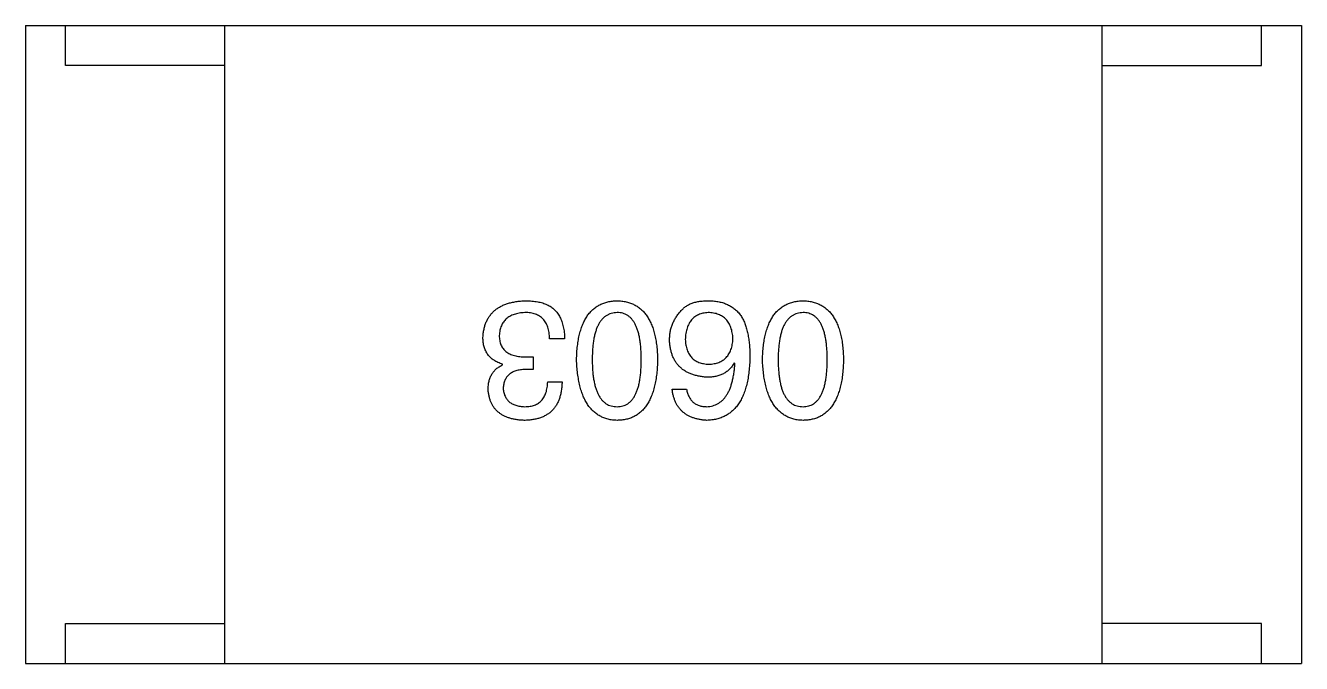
# Model space of a CAD drawing. Header units: millimetres. Extents: x 573 to 698, y 194 to 280.
# Drawn here: x 646.601 to 648.201, y 260.941 to 261.741 of the extents above; entities that cross this region are included whole.
import ezdxf

# ---------------------------------------------------------------- set-up
doc = ezdxf.new("R2010")
doc.units = ezdxf.units.MM
doc.header["$LTSCALE"] = 30.734
doc.layers.get('0').update_dxf_attribs({"linetype": 'CONTINUOUS'})

msp = doc.modelspace()

# ---------------------------------------------------------------- linework, layer by layer
at = {"color": 7, "linetype": 'Continuous'}
for p, q in [((646.6008, 261.7408), (646.6008, 260.9408)), ((646.6008, 261.7408), (648.2008, 261.7408)), ((646.6508, 261.6908), (646.6508, 261.7408)), ((646.8508, 260.9408), (646.8508, 261.7408)), ((647.9508, 260.9408), (647.9508, 261.7408)), ((648.1508, 261.6908), (648.1508, 261.7408)), ((648.2008, 261.7408), (648.2008, 260.9408)), ((646.8508, 261.6908), (646.6508, 261.6908)), ((647.9508, 261.6908), (648.1508, 261.6908)), ((647.2769, 261.348), (647.258, 261.348)), ((647.199, 261.3153), (647.199, 261.3161)), ((647.2285, 261.3251), (647.2375, 261.3251)), ((647.2375, 261.3251), (647.2375, 261.3095)), ((647.4904, 261.3169), (647.4896, 261.3177)), ((647.2375, 261.3095), (647.2277, 261.3095)), ((647.2556, 261.2939), (647.2736, 261.2939)), ((647.4117, 261.2849), (647.4297, 261.2849)), ((646.6508, 260.9408), (646.6508, 260.9908)), ((646.6508, 260.9908), (646.8508, 260.9908)), ((648.1508, 260.9908), (647.9508, 260.9908)), ((648.1508, 260.9408), (648.1508, 260.9908)), ((646.6008, 260.9408), (648.2008, 260.9408))]:
    msp.add_line(p, q, dxfattribs=at)
for points, knots in [([(647.1744, 261.3497), (647.1746, 261.3515), (647.1748, 261.355), (647.1757, 261.36), (647.1769, 261.3647), (647.1786, 261.3691), (647.1806, 261.3732), (647.183, 261.3769), (647.1858, 261.3803), (647.1889, 261.3834), (647.1925, 261.3861), (647.1964, 261.3884), (647.2007, 261.3905), (647.2054, 261.3922), (647.2104, 261.3935), (647.2158, 261.3946), (647.2217, 261.3953), (647.2257, 261.3955), (647.2277, 261.3956)], [0, 0, 0, 0, 0.068236, 0.132937, 0.194125, 0.253174, 0.310181, 0.365986, 0.421096, 0.476216, 0.532352, 0.590232, 0.649824, 0.71274, 0.778406, 0.848058, 0.921922, 1, 1, 1, 1]), ([(647.2277, 261.3956), (647.2291, 261.3956), (647.2318, 261.3955), (647.2358, 261.3953), (647.2395, 261.3949), (647.243, 261.3944), (647.2463, 261.3937), (647.2493, 261.3929), (647.2522, 261.3919), (647.2539, 261.3911), (647.2548, 261.3907)], [0, 0, 0, 0, 0.15115, 0.29371, 0.429149, 0.55661, 0.677302, 0.791017, 0.898045, 1, 1, 1, 1]), ([(647.2918, 261.3218), (647.2919, 261.3248), (647.2921, 261.3305), (647.2929, 261.3388), (647.294, 261.3465), (647.2955, 261.3537), (647.2974, 261.3603), (647.2996, 261.3663), (647.3022, 261.3718), (647.3052, 261.3767), (647.3086, 261.3811), (647.3123, 261.3849), (647.3165, 261.3881), (647.321, 261.3908), (647.3259, 261.3928), (647.3311, 261.3944), (647.3368, 261.3953), (647.3407, 261.3955), (647.3426, 261.3956)], [0, 0, 0, 0, 0.08769, 0.170218, 0.24749, 0.319818, 0.387758, 0.451391, 0.511445, 0.568185, 0.622681, 0.67526, 0.726746, 0.778428, 0.830764, 0.884397, 0.940866, 1, 1, 1, 1]), ([(647.3426, 261.3956), (647.3446, 261.3955), (647.3485, 261.3953), (647.3541, 261.3944), (647.3594, 261.3928), (647.3643, 261.3908), (647.3688, 261.3881), (647.373, 261.3849), (647.3767, 261.3811), (647.38, 261.3767), (647.3831, 261.3718), (647.3857, 261.3663), (647.3879, 261.3603), (647.3898, 261.3537), (647.3913, 261.3465), (647.3924, 261.3388), (647.3932, 261.3305), (647.3934, 261.3248), (647.3935, 261.3218)], [0, 0, 0, 0, 0.059135, 0.115606, 0.169241, 0.221578, 0.273261, 0.324749, 0.377329, 0.431642, 0.488541, 0.548597, 0.612232, 0.680174, 0.752504, 0.829777, 0.912307, 1, 1, 1, 1]), ([(647.4232, 261.3833), (647.4241, 261.3843), (647.426, 261.3865), (647.4295, 261.3891), (647.4334, 261.3913), (647.4378, 261.393), (647.4427, 261.3944), (647.448, 261.3952), (647.4539, 261.3957), (647.4579, 261.3956), (647.46, 261.3956)], [0, 0, 0, 0, 0.105033, 0.21147, 0.321511, 0.438526, 0.563605, 0.698055, 0.843218, 1, 1, 1, 1]), ([(647.46, 261.3956), (647.4621, 261.3955), (647.4661, 261.3952), (647.4719, 261.3941), (647.4774, 261.3926), (647.4824, 261.3903), (647.4871, 261.3876), (647.4913, 261.3843), (647.4953, 261.3804), (647.4975, 261.3774), (647.4986, 261.3759)], [0, 0, 0, 0, 0.137449, 0.267856, 0.393219, 0.514735, 0.63397, 0.753734, 0.874967, 1, 1, 1, 1]), ([(647.525, 261.3218), (647.5251, 261.3248), (647.5253, 261.3305), (647.526, 261.3388), (647.5271, 261.3465), (647.5287, 261.3537), (647.5305, 261.3603), (647.5328, 261.3663), (647.5354, 261.3718), (647.5384, 261.3767), (647.5417, 261.3811), (647.5455, 261.3849), (647.5496, 261.3881), (647.5542, 261.3908), (647.559, 261.3928), (647.5643, 261.3944), (647.5699, 261.3953), (647.5738, 261.3955), (647.5758, 261.3956)], [0, 0, 0, 0, 0.08769, 0.170218, 0.24749, 0.319818, 0.387758, 0.451391, 0.511445, 0.568185, 0.622681, 0.67526, 0.726746, 0.778428, 0.830764, 0.884397, 0.940866, 1, 1, 1, 1]), ([(647.5758, 261.3956), (647.5778, 261.3955), (647.5817, 261.3953), (647.5873, 261.3944), (647.5925, 261.3928), (647.5974, 261.3908), (647.602, 261.3881), (647.6061, 261.3849), (647.6099, 261.3811), (647.6132, 261.3767), (647.6162, 261.3718), (647.6188, 261.3663), (647.6211, 261.3603), (647.6229, 261.3537), (647.6245, 261.3465), (647.6255, 261.3388), (647.6263, 261.3305), (647.6265, 261.3248), (647.6266, 261.3218)], [0, 0, 0, 0, 0.059135, 0.115606, 0.169241, 0.221578, 0.273261, 0.324749, 0.377329, 0.431642, 0.488541, 0.548597, 0.612232, 0.680174, 0.752504, 0.829777, 0.912307, 1, 1, 1, 1]), ([(647.2269, 261.3808), (647.2257, 261.3807), (647.2233, 261.3806), (647.2198, 261.3801), (647.2166, 261.3794), (647.2136, 261.3785), (647.2108, 261.3774), (647.2082, 261.3761), (647.2058, 261.3746), (647.2037, 261.3729), (647.2018, 261.371), (647.2001, 261.3689), (647.1987, 261.3666), (647.1975, 261.3641), (647.1965, 261.3614), (647.1957, 261.3585), (647.1952, 261.3554), (647.195, 261.3532), (647.1949, 261.3521)], [0, 0, 0, 0, 0.076694, 0.149502, 0.218019, 0.283183, 0.345589, 0.405199, 0.462852, 0.519478, 0.575313, 0.630559, 0.687006, 0.744638, 0.804006, 0.866059, 0.931486, 1, 1, 1, 1]), ([(647.258, 261.348), (647.258, 261.3494), (647.2579, 261.3519), (647.2574, 261.3557), (647.2568, 261.3591), (647.2559, 261.3623), (647.2547, 261.3653), (647.2533, 261.368), (647.2517, 261.3705), (647.2499, 261.3727), (647.2478, 261.3746), (647.2455, 261.3763), (647.243, 261.3777), (647.2402, 261.3788), (647.2372, 261.3797), (647.234, 261.3804), (647.2305, 261.3808), (647.2281, 261.3808), (647.2269, 261.3808)], [0, 0, 0, 0, 0.07723, 0.149593, 0.217944, 0.282232, 0.34411, 0.402297, 0.458791, 0.513966, 0.568538, 0.623291, 0.679957, 0.737243, 0.798142, 0.86118, 0.928728, 1, 1, 1, 1]), ([(647.2548, 261.3907), (647.2556, 261.3902), (647.2574, 261.3894), (647.2598, 261.3879), (647.2621, 261.3862), (647.2642, 261.3843), (647.2661, 261.3823), (647.2679, 261.3801), (647.2695, 261.3777), (647.271, 261.3751), (647.2723, 261.3723), (647.2735, 261.3694), (647.2744, 261.3663), (647.2752, 261.363), (647.2759, 261.3595), (647.2764, 261.3558), (647.2767, 261.352), (647.2768, 261.3494), (647.2769, 261.348)], [0, 0, 0, 0, 0.056906, 0.113264, 0.168825, 0.223843, 0.279195, 0.335267, 0.392098, 0.450414, 0.51054, 0.572219, 0.636652, 0.703156, 0.773102, 0.845505, 0.921063, 1, 1, 1, 1]), ([(647.3426, 261.3808), (647.3414, 261.3807), (647.3389, 261.3806), (647.3354, 261.3798), (647.332, 261.3786), (647.329, 261.3769), (647.3261, 261.3748), (647.3236, 261.3721), (647.3212, 261.3691), (647.3192, 261.3656), (647.3173, 261.3617), (647.3158, 261.3573), (647.3144, 261.3525), (647.3134, 261.3472), (647.3125, 261.3415), (647.3119, 261.3353), (647.3116, 261.3287), (647.3115, 261.3242), (647.3115, 261.3218)], [0, 0, 0, 0, 0.050879, 0.099377, 0.146973, 0.193618, 0.240619, 0.289461, 0.34047, 0.395283, 0.453059, 0.515633, 0.582666, 0.655287, 0.732971, 0.815933, 0.905166, 1, 1, 1, 1]), ([(647.373, 261.3218), (647.373, 261.3242), (647.3729, 261.3288), (647.3725, 261.3355), (647.372, 261.3417), (647.3712, 261.3475), (647.3701, 261.3528), (647.3688, 261.3577), (647.3673, 261.3621), (647.3655, 261.366), (647.3635, 261.3695), (647.3612, 261.3725), (647.3587, 261.3751), (647.356, 261.3772), (647.353, 261.3789), (647.3497, 261.38), (647.3463, 261.3807), (647.3439, 261.3808), (647.3426, 261.3808)], [0, 0, 0, 0, 0.096457, 0.187288, 0.27178, 0.350132, 0.423455, 0.491343, 0.554037, 0.612253, 0.666313, 0.717038, 0.764921, 0.811214, 0.856775, 0.902988, 0.950234, 1, 1, 1, 1]), ([(647.4084, 261.3464), (647.4085, 261.3482), (647.4086, 261.3516), (647.4092, 261.3567), (647.4104, 261.3616), (647.412, 261.3663), (647.4141, 261.3709), (647.4166, 261.3752), (647.4197, 261.3794), (647.422, 261.382), (647.4232, 261.3833)], [0, 0, 0, 0, 0.12904, 0.253809, 0.377066, 0.499122, 0.621469, 0.744665, 0.870607, 1, 1, 1, 1]), ([(647.4568, 261.3808), (647.4557, 261.3807), (647.4535, 261.3805), (647.4504, 261.38), (647.4475, 261.3792), (647.4448, 261.3782), (647.4423, 261.3769), (647.44, 261.3754), (647.4379, 261.3736), (647.436, 261.3716), (647.4343, 261.3694), (647.4328, 261.3669), (647.4315, 261.3642), (647.4304, 261.3613), (647.4295, 261.3581), (647.4289, 261.3547), (647.4283, 261.351), (647.4282, 261.3485), (647.4281, 261.3472)], [0, 0, 0, 0, 0.066682, 0.130303, 0.190802, 0.248749, 0.30534, 0.361219, 0.415721, 0.471765, 0.528279, 0.586428, 0.64659, 0.710143, 0.776461, 0.846692, 0.921137, 1, 1, 1, 1]), ([(647.4879, 261.348), (647.4878, 261.3493), (647.4877, 261.3518), (647.4871, 261.3555), (647.4864, 261.3589), (647.4854, 261.362), (647.4843, 261.365), (647.4828, 261.3676), (647.4812, 261.3701), (647.4793, 261.3722), (647.4773, 261.3742), (647.475, 261.3759), (647.4725, 261.3773), (647.4698, 261.3785), (647.4668, 261.3795), (647.4637, 261.3802), (647.4603, 261.3807), (647.458, 261.3808), (647.4568, 261.3808)], [0, 0, 0, 0, 0.076467, 0.148148, 0.216496, 0.280559, 0.342274, 0.401168, 0.458322, 0.514073, 0.569257, 0.62465, 0.68124, 0.739113, 0.799947, 0.862804, 0.929597, 1, 1, 1, 1]), ([(647.5758, 261.3808), (647.5745, 261.3807), (647.5721, 261.3806), (647.5685, 261.3798), (647.5652, 261.3786), (647.5621, 261.3769), (647.5593, 261.3748), (647.5567, 261.3721), (647.5544, 261.3691), (647.5523, 261.3656), (647.5505, 261.3617), (647.5489, 261.3573), (647.5476, 261.3525), (647.5465, 261.3472), (647.5457, 261.3415), (647.5451, 261.3353), (647.5447, 261.3287), (647.5447, 261.3242), (647.5447, 261.3218)], [0, 0, 0, 0, 0.050879, 0.099377, 0.146973, 0.193618, 0.240619, 0.289461, 0.34047, 0.395283, 0.453059, 0.515633, 0.582666, 0.655287, 0.732971, 0.815933, 0.905166, 1, 1, 1, 1]), ([(647.6061, 261.3218), (647.6061, 261.3242), (647.6061, 261.3288), (647.6057, 261.3355), (647.6051, 261.3417), (647.6043, 261.3475), (647.6032, 261.3528), (647.602, 261.3577), (647.6004, 261.3621), (647.5986, 261.366), (647.5966, 261.3695), (647.5944, 261.3725), (647.5919, 261.3751), (647.5891, 261.3772), (647.5861, 261.3789), (647.5829, 261.38), (647.5794, 261.3807), (647.577, 261.3808), (647.5758, 261.3808)], [0, 0, 0, 0, 0.096457, 0.187288, 0.27178, 0.350132, 0.423455, 0.491343, 0.554037, 0.612253, 0.666313, 0.717038, 0.764921, 0.811214, 0.856775, 0.902988, 0.950234, 1, 1, 1, 1]), ([(647.4986, 261.3759), (647.4994, 261.3743), (647.5012, 261.3711), (647.5034, 261.3659), (647.5052, 261.3602), (647.5066, 261.3541), (647.5078, 261.3475), (647.5086, 261.3404), (647.5092, 261.3329), (647.5092, 261.3277), (647.5092, 261.3251)], [0, 0, 0, 0, 0.101889, 0.209155, 0.322694, 0.442863, 0.569758, 0.70479, 0.848502, 1, 1, 1, 1]), ([(647.199, 261.3161), (647.198, 261.3164), (647.1961, 261.317), (647.1933, 261.3181), (647.1907, 261.3195), (647.1883, 261.3209), (647.1861, 261.3225), (647.184, 261.3242), (647.1822, 261.3261), (647.1805, 261.3281), (647.1791, 261.3303), (647.1778, 261.3327), (647.1768, 261.3351), (647.1759, 261.3378), (647.1752, 261.3405), (647.1748, 261.3435), (647.1745, 261.3465), (647.1744, 261.3486), (647.1744, 261.3497)], [0, 0, 0, 0, 0.069445, 0.136039, 0.200011, 0.261745, 0.322328, 0.381403, 0.438864, 0.496655, 0.554398, 0.612391, 0.672266, 0.733005, 0.79604, 0.861293, 0.928785, 1, 1, 1, 1]), ([(647.1949, 261.3521), (647.1949, 261.351), (647.195, 261.3489), (647.1954, 261.3458), (647.1961, 261.343), (647.197, 261.3403), (647.1981, 261.3379), (647.1996, 261.3356), (647.2013, 261.3336), (647.2033, 261.3318), (647.2056, 261.3302), (647.2081, 261.3288), (647.2108, 261.3277), (647.2139, 261.3267), (647.2172, 261.326), (647.2207, 261.3255), (647.2245, 261.3251), (647.2272, 261.3251), (647.2285, 261.3251)], [0, 0, 0, 0, 0.066518, 0.129194, 0.188613, 0.245254, 0.300032, 0.353805, 0.407079, 0.461108, 0.516272, 0.574141, 0.634837, 0.699275, 0.767504, 0.840272, 0.917505, 1, 1, 1, 1]), ([(647.4551, 261.2997), (647.4533, 261.2998), (647.4497, 261.3002), (647.4446, 261.3011), (647.4398, 261.3022), (647.4353, 261.3037), (647.4312, 261.3056), (647.4274, 261.3077), (647.424, 261.3102), (647.4209, 261.3129), (647.4181, 261.316), (647.4157, 261.3195), (647.4136, 261.3232), (647.4118, 261.3272), (647.4105, 261.3316), (647.4094, 261.3362), (647.4087, 261.3412), (647.4085, 261.3446), (647.4084, 261.3464)], [0, 0, 0, 0, 0.074228, 0.144548, 0.211288, 0.274576, 0.335162, 0.393915, 0.450599, 0.506657, 0.562409, 0.618617, 0.676096, 0.735061, 0.79654, 0.860906, 0.928473, 1, 1, 1, 1]), ([(647.4281, 261.3472), (647.4282, 261.346), (647.4283, 261.3436), (647.4288, 261.3402), (647.4296, 261.3369), (647.4305, 261.3339), (647.4316, 261.3312), (647.4329, 261.3286), (647.4345, 261.3263), (647.4362, 261.3242), (647.4382, 261.3224), (647.4404, 261.3208), (647.4427, 261.3194), (647.4453, 261.3183), (647.4481, 261.3173), (647.4511, 261.3167), (647.4543, 261.3162), (647.4565, 261.3161), (647.4576, 261.3161)], [0, 0, 0, 0, 0.076288, 0.14871, 0.216387, 0.281386, 0.342528, 0.402111, 0.4591, 0.514852, 0.569974, 0.625644, 0.682226, 0.740156, 0.800362, 0.863471, 0.930116, 1, 1, 1, 1]), ([(647.4576, 261.3161), (647.4587, 261.3161), (647.461, 261.3162), (647.4643, 261.3167), (647.4674, 261.3174), (647.4702, 261.3183), (647.4729, 261.3195), (647.4753, 261.3209), (647.4775, 261.3225), (647.4795, 261.3245), (647.4814, 261.3266), (647.4829, 261.3289), (647.4843, 261.3315), (647.4855, 261.3344), (647.4864, 261.3375), (647.4872, 261.3408), (647.4877, 261.3443), (647.4878, 261.3468), (647.4879, 261.348)], [0, 0, 0, 0, 0.070453, 0.136523, 0.199866, 0.260392, 0.318446, 0.374657, 0.430182, 0.485556, 0.541071, 0.598396, 0.657208, 0.718642, 0.783247, 0.851631, 0.923928, 1, 1, 1, 1]), ([(647.181, 261.2841), (647.181, 261.2859), (647.1811, 261.2895), (647.182, 261.2946), (647.1834, 261.2992), (647.1854, 261.3034), (647.1879, 261.3071), (647.1911, 261.3104), (647.1948, 261.3131), (647.1976, 261.3145), (647.199, 261.3153)], [0, 0, 0, 0, 0.143686, 0.277942, 0.40333, 0.521785, 0.638573, 0.755208, 0.874773, 1, 1, 1, 1]), ([(647.3426, 261.2456), (647.3407, 261.2457), (647.3369, 261.2459), (647.3313, 261.247), (647.3261, 261.2487), (647.3213, 261.2508), (647.3168, 261.2536), (647.3127, 261.257), (647.309, 261.261), (647.3056, 261.2655), (647.3026, 261.2706), (647.3, 261.2762), (647.2977, 261.2824), (647.2958, 261.2892), (647.2943, 261.2966), (647.2931, 261.3045), (647.2922, 261.3129), (647.292, 261.3188), (647.2918, 261.3218)], [0, 0, 0, 0, 0.057415, 0.112361, 0.16496, 0.216437, 0.267441, 0.318839, 0.371478, 0.426325, 0.483626, 0.544235, 0.608673, 0.677374, 0.750405, 0.828394, 0.911525, 1, 1, 1, 1]), ([(647.3115, 261.3218), (647.3115, 261.3194), (647.3116, 261.3148), (647.3119, 261.3081), (647.3125, 261.3019), (647.3134, 261.2961), (647.3145, 261.2908), (647.3158, 261.2859), (647.3174, 261.2815), (647.3192, 261.2776), (647.3213, 261.2741), (647.3236, 261.2711), (647.3262, 261.2685), (647.3289, 261.2664), (647.332, 261.2648), (647.3354, 261.2636), (647.3389, 261.2629), (647.3414, 261.2628), (647.3426, 261.2628)], [0, 0, 0, 0, 0.095719, 0.185854, 0.269738, 0.347952, 0.420315, 0.487894, 0.550245, 0.608186, 0.662454, 0.713283, 0.761375, 0.808209, 0.854301, 0.901312, 0.949396, 1, 1, 1, 1]), ([(647.3426, 261.2628), (647.3439, 261.2628), (647.3463, 261.2629), (647.3497, 261.2636), (647.353, 261.2648), (647.356, 261.2664), (647.3587, 261.2685), (647.3612, 261.2711), (647.3635, 261.2741), (647.3655, 261.2776), (647.3673, 261.2815), (647.3688, 261.2859), (647.3701, 261.2908), (647.3712, 261.2961), (647.372, 261.3019), (647.3725, 261.3081), (647.3729, 261.3148), (647.373, 261.3194), (647.373, 261.3218)], [0, 0, 0, 0, 0.049764, 0.097007, 0.143217, 0.188577, 0.235116, 0.282997, 0.333719, 0.387776, 0.445989, 0.508679, 0.576563, 0.649481, 0.728235, 0.812722, 0.903548, 1, 1, 1, 1]), ([(647.3935, 261.3218), (647.3934, 261.3188), (647.3932, 261.3128), (647.3924, 261.3043), (647.3913, 261.2963), (647.3898, 261.2889), (647.3879, 261.2821), (647.3857, 261.2758), (647.3831, 261.2702), (647.3801, 261.2651), (647.3767, 261.2605), (647.373, 261.2566), (647.3688, 261.2533), (647.3643, 261.2505), (647.3594, 261.2484), (647.3542, 261.2468), (647.3485, 261.2458), (647.3446, 261.2457), (647.3426, 261.2456)], [0, 0, 0, 0, 0.088823, 0.172287, 0.250296, 0.323438, 0.392244, 0.456221, 0.516635, 0.573871, 0.628, 0.680335, 0.731489, 0.782557, 0.834044, 0.886738, 0.942089, 1, 1, 1, 1]), ([(647.5092, 261.3251), (647.5091, 261.3219), (647.5089, 261.3158), (647.5081, 261.307), (647.507, 261.2987), (647.5053, 261.291), (647.5034, 261.284), (647.501, 261.2775), (647.4982, 261.2716), (647.495, 261.2663), (647.4914, 261.2616), (647.4874, 261.2575), (647.483, 261.2539), (647.4782, 261.2511), (647.473, 261.2488), (647.4674, 261.2471), (647.4614, 261.246), (647.4572, 261.2457), (647.4551, 261.2456)], [0, 0, 0, 0, 0.087517, 0.169686, 0.246944, 0.319347, 0.387088, 0.450961, 0.511075, 0.567974, 0.622351, 0.675039, 0.726853, 0.778688, 0.83093, 0.884738, 0.941043, 1, 1, 1, 1]), ([(647.4896, 261.3177), (647.4887, 261.3163), (647.487, 261.3135), (647.4838, 261.3097), (647.4802, 261.3066), (647.476, 261.304), (647.4714, 261.3021), (647.4664, 261.3007), (647.4609, 261.2998), (647.4571, 261.2997), (647.4551, 261.2997)], [0, 0, 0, 0, 0.122276, 0.239997, 0.35611, 0.473903, 0.59404, 0.720428, 0.855383, 1, 1, 1, 1]), ([(647.4551, 261.2628), (647.4564, 261.2629), (647.459, 261.2631), (647.4626, 261.264), (647.4661, 261.2651), (647.4693, 261.2668), (647.4724, 261.2687), (647.4751, 261.2711), (647.4777, 261.274), (647.48, 261.2771), (647.4821, 261.2807), (647.484, 261.2847), (647.4856, 261.2891), (647.487, 261.2939), (647.4882, 261.2991), (647.4892, 261.3047), (647.4899, 261.3107), (647.4902, 261.3148), (647.4904, 261.3169)], [0, 0, 0, 0, 0.054741, 0.107075, 0.158339, 0.208382, 0.258772, 0.310045, 0.362765, 0.417822, 0.475982, 0.537466, 0.602901, 0.673037, 0.747247, 0.826291, 0.910782, 1, 1, 1, 1]), ([(647.5758, 261.2456), (647.5738, 261.2457), (647.57, 261.2459), (647.5645, 261.247), (647.5593, 261.2487), (647.5544, 261.2508), (647.55, 261.2536), (647.5459, 261.257), (647.5422, 261.261), (647.5388, 261.2655), (647.5358, 261.2706), (647.5331, 261.2762), (647.5309, 261.2824), (647.529, 261.2892), (647.5274, 261.2966), (647.5262, 261.3045), (647.5254, 261.3129), (647.5251, 261.3188), (647.525, 261.3218)], [0, 0, 0, 0, 0.057415, 0.112361, 0.16496, 0.216437, 0.267441, 0.318839, 0.371478, 0.426325, 0.483626, 0.544235, 0.608673, 0.677374, 0.750405, 0.828394, 0.911525, 1, 1, 1, 1]), ([(647.5447, 261.3218), (647.5447, 261.3194), (647.5447, 261.3148), (647.5451, 261.3081), (647.5457, 261.3019), (647.5465, 261.2961), (647.5476, 261.2908), (647.5489, 261.2859), (647.5505, 261.2815), (647.5523, 261.2776), (647.5544, 261.2741), (647.5567, 261.2711), (647.5593, 261.2685), (647.5621, 261.2664), (647.5652, 261.2648), (647.5685, 261.2636), (647.5721, 261.2629), (647.5745, 261.2628), (647.5758, 261.2628)], [0, 0, 0, 0, 0.095719, 0.185854, 0.269738, 0.347952, 0.420315, 0.487894, 0.550245, 0.608186, 0.662454, 0.713283, 0.761375, 0.808209, 0.854301, 0.901312, 0.949396, 1, 1, 1, 1]), ([(647.5758, 261.2628), (647.577, 261.2628), (647.5794, 261.2629), (647.5829, 261.2636), (647.5861, 261.2648), (647.5891, 261.2664), (647.5919, 261.2685), (647.5944, 261.2711), (647.5966, 261.2741), (647.5986, 261.2776), (647.6004, 261.2815), (647.602, 261.2859), (647.6032, 261.2908), (647.6043, 261.2961), (647.6051, 261.3019), (647.6057, 261.3081), (647.6061, 261.3148), (647.6061, 261.3194), (647.6061, 261.3218)], [0, 0, 0, 0, 0.049764, 0.097007, 0.143217, 0.188577, 0.235116, 0.282997, 0.333719, 0.387776, 0.445989, 0.508679, 0.576563, 0.649481, 0.728235, 0.812722, 0.903548, 1, 1, 1, 1]), ([(647.6266, 261.3218), (647.6265, 261.3188), (647.6263, 261.3128), (647.6256, 261.3043), (647.6245, 261.2963), (647.6229, 261.2889), (647.6211, 261.2821), (647.6188, 261.2758), (647.6162, 261.2702), (647.6132, 261.2651), (647.6099, 261.2605), (647.6061, 261.2566), (647.602, 261.2533), (647.5975, 261.2505), (647.5926, 261.2484), (647.5873, 261.2468), (647.5817, 261.2458), (647.5778, 261.2457), (647.5758, 261.2456)], [0, 0, 0, 0, 0.088823, 0.172287, 0.250296, 0.323438, 0.392244, 0.456221, 0.516635, 0.573871, 0.628, 0.680335, 0.731489, 0.782557, 0.834044, 0.886738, 0.942089, 1, 1, 1, 1]), ([(647.2277, 261.3095), (647.2266, 261.3095), (647.2245, 261.3094), (647.2214, 261.309), (647.2185, 261.3085), (647.2158, 261.3078), (647.2134, 261.3069), (647.2111, 261.3058), (647.2091, 261.3046), (647.2072, 261.3032), (647.2055, 261.3016), (647.2041, 261.2998), (647.2029, 261.2979), (647.2018, 261.2958), (647.201, 261.2936), (647.2004, 261.2911), (647.2, 261.2885), (647.1999, 261.2867), (647.1998, 261.2857)], [0, 0, 0, 0, 0.079415, 0.154091, 0.22508, 0.29186, 0.355026, 0.415127, 0.472418, 0.528511, 0.583551, 0.638361, 0.693547, 0.750023, 0.807857, 0.868401, 0.932259, 1, 1, 1, 1]), ([(647.2261, 261.2456), (647.2243, 261.2457), (647.221, 261.2458), (647.2161, 261.2465), (647.2116, 261.2473), (647.2073, 261.2486), (647.2034, 261.25), (647.1998, 261.2517), (647.1965, 261.2537), (647.1935, 261.256), (647.1908, 261.2585), (647.1884, 261.2614), (647.1864, 261.2645), (647.1846, 261.2679), (647.1833, 261.2715), (647.1822, 261.2755), (647.1814, 261.2797), (647.1811, 261.2826), (647.181, 261.2841)], [0, 0, 0, 0, 0.077845, 0.151584, 0.221397, 0.287366, 0.350104, 0.410398, 0.467998, 0.524388, 0.579979, 0.635152, 0.690917, 0.747936, 0.806661, 0.867861, 0.932479, 1, 1, 1, 1]), ([(647.1998, 261.2857), (647.1999, 261.2849), (647.2001, 261.2831), (647.2006, 261.2806), (647.2012, 261.2782), (647.2021, 261.276), (647.2031, 261.274), (647.2044, 261.2721), (647.2058, 261.2704), (647.2074, 261.2689), (647.2092, 261.2675), (647.2112, 261.2664), (647.2133, 261.2653), (647.2157, 261.2645), (647.2182, 261.2638), (647.221, 261.2633), (647.2239, 261.2629), (647.2259, 261.2628), (647.2269, 261.2628)], [0, 0, 0, 0, 0.067655, 0.132224, 0.194132, 0.253145, 0.309858, 0.366002, 0.421361, 0.47702, 0.532632, 0.590536, 0.65067, 0.713258, 0.779588, 0.848803, 0.921949, 1, 1, 1, 1]), ([(647.2736, 261.2939), (647.2736, 261.292), (647.2734, 261.2883), (647.2728, 261.2829), (647.2718, 261.2778), (647.2704, 261.2731), (647.2687, 261.2688), (647.2666, 261.2649), (647.2642, 261.2612), (647.2614, 261.258), (647.2582, 261.2552), (647.2547, 261.2527), (647.2508, 261.2505), (647.2465, 261.2488), (647.2419, 261.2474), (647.2369, 261.2465), (647.2316, 261.2458), (647.228, 261.2456), (647.2261, 261.2456)], [0, 0, 0, 0, 0.074804, 0.144899, 0.211458, 0.274554, 0.334363, 0.392059, 0.448123, 0.503024, 0.558154, 0.613471, 0.670844, 0.729926, 0.792003, 0.857405, 0.926768, 1, 1, 1, 1]), ([(647.2269, 261.2628), (647.228, 261.2628), (647.2302, 261.2629), (647.2334, 261.2632), (647.2364, 261.2638), (647.2391, 261.2647), (647.2417, 261.2658), (647.244, 261.2671), (647.2461, 261.2687), (647.248, 261.2705), (647.2497, 261.2726), (647.2512, 261.275), (647.2525, 261.2775), (647.2535, 261.2803), (647.2544, 261.2834), (647.255, 261.2867), (647.2554, 261.2902), (647.2555, 261.2927), (647.2556, 261.2939)], [0, 0, 0, 0, 0.069877, 0.136363, 0.198671, 0.257968, 0.315462, 0.370709, 0.425568, 0.479847, 0.535753, 0.592303, 0.651386, 0.713311, 0.778642, 0.84836, 0.921866, 1, 1, 1, 1]), ([(647.4551, 261.2456), (647.4535, 261.2457), (647.4504, 261.246), (647.4459, 261.2467), (647.4417, 261.2476), (647.4377, 261.2489), (647.434, 261.2504), (647.4306, 261.2522), (647.4274, 261.2543), (647.4245, 261.2566), (647.422, 261.2592), (647.4197, 261.2621), (647.4176, 261.2652), (647.4159, 261.2686), (647.4144, 261.2723), (647.4132, 261.2763), (647.4122, 261.2805), (647.4119, 261.2834), (647.4117, 261.2849)], [0, 0, 0, 0, 0.073784, 0.144317, 0.211047, 0.274818, 0.336501, 0.395724, 0.453465, 0.510016, 0.566585, 0.622844, 0.680328, 0.739335, 0.800408, 0.863904, 0.93053, 1, 1, 1, 1]), ([(647.4297, 261.2849), (647.4301, 261.2832), (647.4308, 261.2799), (647.4327, 261.2753), (647.4351, 261.2714), (647.438, 261.2682), (647.4415, 261.2658), (647.4456, 261.264), (647.4502, 261.2629), (647.4534, 261.2628), (647.4551, 261.2628)], [0, 0, 0, 0, 0.1439, 0.274233, 0.394478, 0.509388, 0.621911, 0.738504, 0.863414, 1, 1, 1, 1])]:
    msp.add_open_spline(points, degree=3, knots=knots, dxfattribs=at)

doc.saveas('drawing.dxf')
